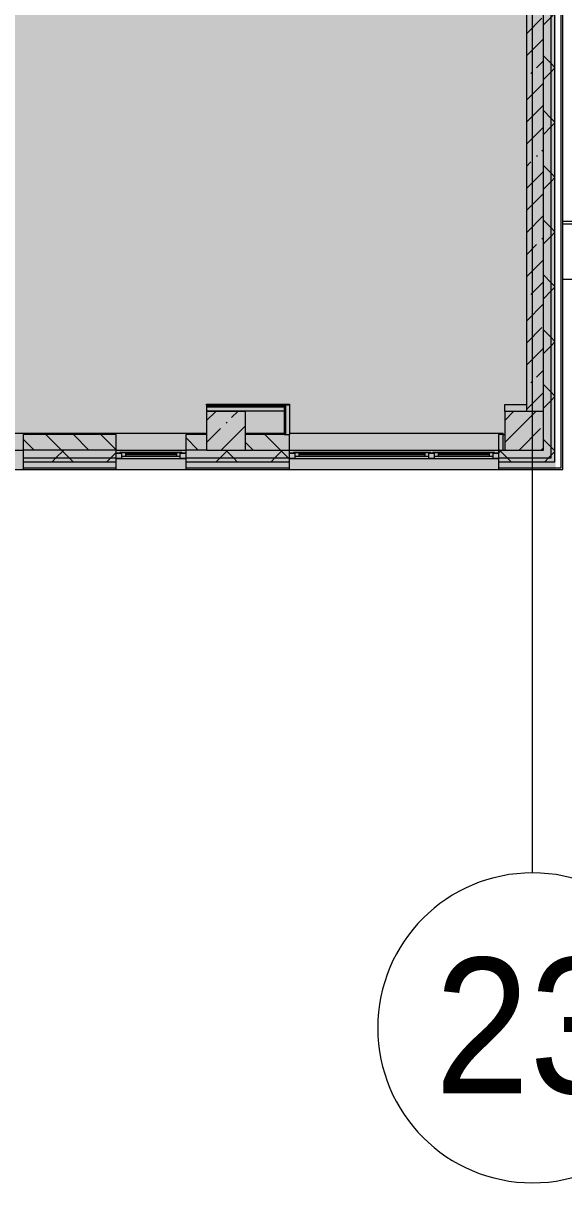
# Model space of a CAD drawing. Header units: millimetres. Extents: x 35146 to 234858, y -8553 to 29000.
# Drawn here: x 183654 to 190638, y -5906 to 9060 of the extents above; entities that cross this region are included whole.
import ezdxf

# ---------------------------------------------------------------- set-up
doc = ezdxf.new("R2010")
doc.units = ezdxf.units.MM
doc.layers.add('A-DETL-GENF-3', color=7, linetype='Continuous', lineweight=9, true_color=0xc0c0c0, transparency=0.4)
for name, color, linetype, lineweight, true_color in [('A-FLOR-2', 7, 'Continuous', 5, 0xb7b7b7), ('A-GLAZ-3', 7, 'Continuous', 5, 0x737373), ('A-WALL-5', 7, 'Continuous', 9, 0x737373), ('A-WALL-6', 7, 'Continuous', 5, 0x737373), ('I-WALL-1', 7, 'Continuous', 5, 0xe7e7e7), ('I-WALL-2', 7, 'Continuous', 9, 0xe7e7e7), ('I-WALL-4', 7, 'Continuous', 5, 0x737373), ('S-COLS-2', 7, 'Continuous', 5, 0x737373)]:
    doc.layers.add(name, color=color, linetype=linetype, lineweight=lineweight, true_color=true_color)
for name, color, linetype, lineweight in [('A-GENM-2', 7, 'Continuous', 5), ('A-WALL', 7, 'Continuous', 9), ('A-WALL-4', 7, 'Continuous', 5), ('I-WALL-3', 7, 'Continuous', 5), ('S-COLS-1', 7, 'Continuous', 5), ('Оси', 7, 'Continuous', 9), ('Оси-1', 7, 'Continuous', 20)]:
    doc.layers.add(name, color=color, linetype=linetype, lineweight=lineweight)
doc.styles.add('Arial_1', font='arial.ttf', dxfattribs={"width": 0.9, "height": 1750})
pattern_1 = [(45, (105674.2, 0), (-353.5534, 353.5534), []), (135, (105674.2, 0), (-353.5534, -353.5534), [])]
pattern_2 = [(135, (105674.2, 0), (-176.7767, -176.7767), [])]
pattern_3 = [(45, (105674.2, 0), (-530.33, 530.33), []), (135, (105674.2, 0), (-530.33, -530.33), [])]

# ---------------------------------------------------------------- blocks, each defined once
blk = doc.blocks.new('BSC_Колонна _Прямоугольная - 500х500-V50-2_5_2_птичка')
at = {"layer": 'S-COLS-1'}
h = blk.add_hatch(dxfattribs=at)
h.set_pattern_fill('FP_84', color=256, style=0, pattern_type=2)
h.set_pattern_definition([(45, (-80600, -3800), (-285.1231, 285.1231), []), (45, (-80314.88, -3800), (-285.1231, 285.1231), [504.031, -100.806, 16.764, -84.042])])
h.paths.add_polyline_path([(-121, -250), (250, -250), (250, 250), (-250, 250), (-250, -250)])
at = {"layer": 'S-COLS-2'}
for p, q in [((250, 250), (-250, 250)), ((-250, 250), (-250, -250)), ((250, -250), (250, 250)), ((-250, -250), (250, -250))]:
    blk.add_line(p, q, dxfattribs=at)
blk = doc.blocks.new('120_Окно_СКБ_2Ст - 120_Окно_СКБ_2Ст 2700х2500 _мал створка слева_-22808065-2_5_2_птичка')
at = {"layer": 'A-GLAZ-3'}
for p, q in [((-1350, -75), (-1350, -5)), ((-1350, -5), (-1280, -5)), ((1350, -5), (-1350, -5)), ((-1280, -75), (-1350, -75)), ((-1350, -75), (-1300, -75)), ((-1280, -75), (-1300, -75)), ((-1300, -75), (-1300, -85)), ((-1300, -85), (-500, -85)), ((-500, -85), (-1300, -85)), ((-1280, -5), (-1280, -75)), ((-520, -35), (-1280, -35)), ((-1280, -35), (-1280, -75)), ((-1230, -85), (-1230, -35)), ((-1230, -55), (-570, -55)), ((-570, -65), (-1230, -65)), ((-570, -85), (-570, -35)), ((-520, -75), (-520, -5)), ((-520, -5), (-450, -5)), ((-520, -75), (-520, -35)), ((-450, -75), (-520, -75)), ((-500, -75), (-520, -75)), ((-500, -75), (-470, -75)), ((-500, -85), (-500, -75)), ((-450, -75), (-470, -75)), ((-470, -75), (-470, -85)), ((-470, -85), (1300, -85)), ((1300, -85), (-470, -85)), ((-450, -5), (-450, -75)), ((1280, -35), (-450, -35)), ((-450, -35), (-450, -75)), ((-400, -85), (-400, -35)), ((-400, -55), (1230, -55)), ((1230, -65), (-400, -65)), ((1230, -85), (1230, -35)), ((1280, -75), (1280, -5)), ((1280, -5), (1350, -5)), ((1280, -75), (1280, -35)), ((1350, -75), (1280, -75)), ((1300, -75), (1280, -75)), ((1300, -75), (1350, -75)), ((1300, -85), (1300, -75)), ((1350, -5), (1350, -75))]:
    blk.add_line(p, q, dxfattribs=at)
blk = doc.blocks.new('120_Окно_СКБ_1Ст - 120_Окно_СКБ_1Ст 900х2500_h_-19906150-2_5_2_птичка')
at = {"layer": 'A-GLAZ-3'}
for p, q in [((-450, -75), (-450, -5)), ((-450, -5), (-380, -5)), ((450, -5), (-450, -5)), ((-380, -75), (-450, -75)), ((-450, -75), (-400, -75)), ((-380, -75), (-400, -75)), ((-400, -75), (-400, -85)), ((-400, -85), (400, -85)), ((400, -85), (-400, -85)), ((-380, -5), (-380, -75)), ((380, -35), (-380, -35)), ((-380, -35), (-380, -75)), ((-330, -85), (-330, -35)), ((-330, -55), (330, -55)), ((330, -65), (-330, -65)), ((330, -85), (330, -35)), ((380, -75), (380, -5)), ((380, -5), (450, -5)), ((380, -75), (380, -35)), ((450, -75), (380, -75)), ((400, -75), (380, -75)), ((400, -75), (450, -75)), ((400, -85), (400, -75)), ((450, -5), (450, -75))]:
    blk.add_line(p, q, dxfattribs=at)
blk = doc.blocks.new('парапет9 - парапет-22867712-2_5_2_птичка')
at = {"layer": 'A-GENM-2'}
for p, q in [((89202, 8002), (84950, 8002)), ((89202, 7964), (84950, 7964)), ((84950, 7255), (89202, 7255))]:
    blk.add_line(p, q, dxfattribs=at)
blk = doc.blocks.new('BSC_Колонна _Прямоугольная - 500х500-V159-2_5_2_птичка')
at = {"layer": 'S-COLS-1'}
h = blk.add_hatch(dxfattribs=at)
h.set_pattern_fill('FP_189', color=256, style=0, pattern_type=2)
h.set_pattern_definition([(45, (-84450, -3800), (-285.1231, 285.1231), []), (45, (-84164.88, -3800), (-285.1231, 285.1231), [504.031, -100.806, 16.764, -84.042])])
h.paths.add_polyline_path([(-250, -250), (250, -250), (250, 250), (-250, 250), (-250, -99)])
at = {"layer": 'S-COLS-2'}
for p, q in [((250, 250), (-250, 250)), ((-250, 250), (-250, -250)), ((250, -250), (250, 250)), ((-250, -250), (250, -250))]:
    blk.add_line(p, q, dxfattribs=at)
blk = doc.blocks.new('Ось сетки - D8-29747960-2_5_2_птичка')
at = {"layer": 'Оси-1'}
for start, end in [(360, 180), (180, 360)]:
    blk.add_arc((0, 0), 4, start, end, dxfattribs=at)

msp = doc.modelspace()

# ---------------------------------------------------------------- hatches: boundary and pattern name
at = {"layer": 'A-DETL-GENF-3'}
msp.add_hatch(color=256, dxfattribs=at).paths.add_polyline_path([(181515.1, -280), (181534.2, -280), (181534.2, 3300), (190534.2, 3300), (190534.2, 27350), (147584.2, 27350), (147584.2, 23778), (144434.2, 23778), (144434.2, -280), (180587.6, -280)])
at = {"layer": 'A-WALL-4'}
h = msp.add_hatch(dxfattribs=at)
h.set_pattern_fill('FP_88', color=256, style=0, pattern_type=2)
h.set_pattern_definition(pattern_1)
h.paths.add_polyline_path([(190374.2, 3450), (190474.2, 3450), (190474.2, 10250), (190374.2, 10250), (190374.2, 3550)])
h = msp.add_hatch(dxfattribs=at)
h.set_pattern_fill('FP_88', color=256, style=0, pattern_type=2)
h.set_pattern_definition(pattern_1)
h.paths.add_polyline_path([(190524.2, 3400), (190524.2, 10250), (190474.2, 10250), (190474.2, 3400)])
h = msp.add_hatch(dxfattribs=at)
h.set_pattern_fill('FP_98', color=256, style=0, pattern_type=2)
h.set_pattern_definition(pattern_2)
h.paths.add_polyline_path([(186024.2, 3550), (186024.2, 3750), (185754.2, 3750), (185754.2, 3550)])
h.paths.add_polyline_path([(184854.2, 3550), (184854.2, 3750), (183654.2, 3750), (183654.2, 3550), (184297.7, 3550)])
h.paths.add_polyline_path([(182442.7, 3550), (182754.2, 3550), (182754.2, 3750), (181654.2, 3750), (181654.2, 3550)])
h = msp.add_hatch(dxfattribs=at)
h.set_pattern_fill('FP_98', color=256, style=0, pattern_type=2)
h.set_pattern_definition(pattern_2)
h.paths.add_polyline_path([(187080.3, 3550), (187094.2, 3550), (187094.2, 3750), (186524.2, 3750), (186524.2, 3550)])
h.paths.add_polyline_path([(189854.2, 3550), (189854.2, 3750), (189794.2, 3750), (189794.2, 3550)])
h = msp.add_hatch(dxfattribs=at)
h.set_pattern_fill('FP_88', color=256, style=0, pattern_type=2)
h.set_pattern_definition(pattern_1)
h.paths.add_polyline_path([(189862.8, 3450), (190374.2, 3450), (190374.2, 3550), (189794.2, 3550), (189794.2, 3450)])
h.paths.add_polyline_path([(187094.2, 3450), (187094.2, 3550), (185754.2, 3550), (185754.2, 3450), (187080.3, 3450)])
h.paths.add_polyline_path([(182442.7, 3450), (182754.2, 3450), (182754.2, 3550), (181374.2, 3550), (181374.2, 3450), (181654.2, 3450)])
h.paths.add_polyline_path([(184297.7, 3450), (184854.2, 3450), (184854.2, 3550), (183654.2, 3550), (183654.2, 3450)])
h = msp.add_hatch(dxfattribs=at)
h.set_pattern_fill('FP_88', color=256, style=0, pattern_type=2)
h.set_pattern_definition(pattern_1)
h.paths.add_polyline_path([(190474.2, 3400), (190474.2, 3450), (189794.2, 3450), (189794.2, 3400), (190374.2, 3400)])
h.paths.add_polyline_path([(181515.1, 3400), (182754.2, 3400), (182754.2, 3450), (181374.2, 3450), (181374.2, 3400)])
h.paths.add_polyline_path([(187080.3, 3400), (187094.2, 3400), (187094.2, 3450), (185754.2, 3450), (185754.2, 3400), (186152.7, 3400)])
h.paths.add_polyline_path([(183654.2, 3400), (184854.2, 3400), (184854.2, 3450), (183654.2, 3450)])
at = {"layer": 'I-WALL-1'}
msp.add_hatch(color=256, dxfattribs=at).paths.add_polyline_path([(187024.2, 4055), (187024.2, 4105), (186024.2, 4105), (186024.2, 4055), (186152.7, 4055)])
at = {"layer": 'I-WALL-2'}
msp.add_hatch(color=256, dxfattribs=at).paths.add_polyline_path([(187080.3, 3750), (187099.2, 3750), (187099.2, 4130), (187049.2, 4130), (187049.2, 3750)])
at = {"layer": 'I-WALL-3'}
h = msp.add_hatch(dxfattribs=at)
h.set_pattern_fill('FP_96', color=256, style=0, pattern_type=2)
h.set_pattern_definition([(45, (105674.2, 0), (-285.1231, 285.1231), []), (45, (105959.3, 0), (-285.1231, 285.1231), [504.031, -100.806, 16.764, -84.042])])
h.paths.add_polyline_path([(190374.2, 4050), (190374.2, 10900), (190154.2, 10900), (190154.2, 4050)])
h.paths.add_polyline_path([(190154.2, 11550), (190374.2, 11550), (190374.2, 15150), (190154.2, 15150), (190154.2, 12200)])
h = msp.add_hatch(dxfattribs=at)
h.set_pattern_fill('FP_200', color=256, style=0, pattern_type=2)
h.set_pattern_definition(pattern_3)
h.paths.add_polyline_path([(187036.7, 4117.5), (187049.2, 4117.5), (187049.2, 4130), (186024.2, 4130), (186024.2, 4117.5), (186152.7, 4117.5)])
h = msp.add_hatch(dxfattribs=at)
h.set_pattern_fill('FP_200', color=256, style=0, pattern_type=2)
h.set_pattern_definition(pattern_3)
h.paths.add_polyline_path([(187024.2, 4105), (187036.7, 4105), (187036.7, 4117.5), (186024.2, 4117.5), (186024.2, 4105), (186152.7, 4105)])
h = msp.add_hatch(dxfattribs=at)
h.set_pattern_fill('FP_200', color=256, style=0, pattern_type=2)
h.set_pattern_definition(pattern_3)
h.paths.add_polyline_path([(187024.2, 3750), (187036.7, 3750), (187036.7, 4105), (187024.2, 4105), (187024.2, 4055)])
h = msp.add_hatch(dxfattribs=at)
h.set_pattern_fill('FP_200', color=256, style=0, pattern_type=2)
h.set_pattern_definition(pattern_3)
h.paths.add_polyline_path([(187036.7, 3750), (187049.2, 3750), (187049.2, 4117.5), (187036.7, 4117.5), (187036.7, 4055)])

# ---------------------------------------------------------------- linework, layer by layer
at = {"layer": 'A-FLOR-2'}
for p, q in [((186024.2, 4130), (186024.2, 4145)), ((186024.2, 4145), (187094.2, 4145)), ((187094.2, 4145), (187094.2, 4130)), ((189874.2, 4050), (189874.2, 4140)), ((189874.2, 4140), (190154.2, 4140)), ((189854.2, 3750), (189874.2, 3750))]:
    msp.add_line(p, q, dxfattribs=at)
at = {"layer": 'A-WALL'}
msp.add_line((190604.2, 3320), (190604.2, 10250), dxfattribs=at)
at = {"layer": 'A-WALL-4'}
for p, q in [((190624.2, 3300), (190624.2, 10400)), ((190604.2, 3300), (190624.2, 3300))]:
    msp.add_line(p, q, dxfattribs=at)
at = {"layer": 'A-WALL-5'}
for p, q in [((190474.2, 3450), (190474.2, 10250)), ((190524.2, 3400), (190524.2, 10250)), ((187036.7, 4117.5), (186024.2, 4117.5)), ((187024.2, 4105), (186024.2, 4105)), ((187024.2, 4105), (187024.2, 4055)), ((187036.7, 3750), (187036.7, 4117.5)), ((187049.2, 3750), (187049.2, 4130)), ((184854.2, 3550), (183654.2, 3550)), ((183654.2, 3450), (184854.2, 3450)), ((186024.2, 3550), (185754.2, 3550)), ((185754.2, 3450), (187094.2, 3450)), ((186524.2, 3550), (187094.2, 3550)), ((189794.2, 3550), (189854.2, 3550)), ((189794.2, 3450), (190474.2, 3450)), ((183654.2, 3400), (184854.2, 3400)), ((183654.2, 3320), (184854.2, 3320)), ((185754.2, 3400), (187094.2, 3400)), ((185754.2, 3320), (187094.2, 3320)), ((189794.2, 3400), (190524.2, 3400)), ((189794.2, 3320), (190604.2, 3320))]:
    msp.add_line(p, q, dxfattribs=at)
at = {"layer": 'A-WALL-6'}
for p, q in [((190374.2, 4050), (190374.2, 4050)), ((183654.2, 3750), (183654.2, 3300)), ((184854.2, 3750), (183654.2, 3750)), ((184854.2, 3300), (184854.2, 3750)), ((185754.2, 3750), (185754.2, 3300)), ((186024.2, 3750), (185754.2, 3750)), ((187024.2, 3750), (186524.2, 3750)), ((187094.2, 3300), (187094.2, 3750)), ((189794.2, 3750), (189794.2, 3300)), ((189854.2, 3750), (189794.2, 3750)), ((189854.2, 3550), (189854.2, 3750)), ((182754.2, 3550), (183654.2, 3550)), ((184854.2, 3550), (185754.2, 3550)), ((187094.2, 3550), (189874.2, 3550)), ((181534.2, 3300), (190604.2, 3300))]:
    msp.add_line(p, q, dxfattribs=at)
at = {"layer": 'I-WALL-4'}
for p, q in [((190154.2, 10900), (190154.2, 4050)), ((190374.2, 4050), (190374.2, 10900)), ((187099.2, 4130), (186024.2, 4130)), ((186024.2, 4130), (186024.2, 4055)), ((186024.2, 4055), (187024.2, 4055)), ((187024.2, 4055), (187024.2, 3750)), ((187099.2, 3750), (187099.2, 4130)), ((181927.8, 3770), (186024.2, 3770)), ((186524.2, 3770), (187024.2, 3770)), ((187024.2, 3750), (187099.2, 3750)), ((187099.2, 3770), (189854.2, 3770)), ((189854.2, 3750), (189854.2, 3770))]:
    msp.add_line(p, q, dxfattribs=at)
at = {"layer": 'Оси'}
msp.add_line((190234.2, -1906.3), (190234.2, 9979), dxfattribs=at)

# ---------------------------------------------------------------- block references
at = {"layer": 'A-GENM-2'}
msp.add_blockref('парапет9 - парапет-22867712-2_5_2_птичка', (105674.2, -1500), dxfattribs=at)
at = {"layer": 'A-GLAZ-3', "rotation": 180}
for name, p in [('120_Окно_СКБ_1Ст - 120_Окно_СКБ_1Ст 900х2500_h_-19906150-2_5_2_птичка', (185304.2, 3435)), ('120_Окно_СКБ_2Ст - 120_Окно_СКБ_2Ст 2700х2500 _мал створка слева_-22808065-2_5_2_птичка', (188444.2, 3435))]:
    msp.add_blockref(name, p, dxfattribs=at)
at = {"layer": 'S-COLS-2'}
for name, p in [('BSC_Колонна _Прямоугольная - 500х500-V50-2_5_2_птичка', (186274.2, 3800)), ('BSC_Колонна _Прямоугольная - 500х500-V159-2_5_2_птичка', (190124.2, 3800))]:
    msp.add_blockref(name, p, dxfattribs=at)
at = {"layer": 'Оси-1', "xscale": 499.9999999999995, "yscale": 499.9999999999995, "zscale": 499.9999999999995}
msp.add_blockref('Ось сетки - D8-29747960-2_5_2_птичка', (190234.2, -3906.3), dxfattribs=at)

# ---------------------------------------------------------------- texts
at = {"layer": 'Оси', "insert": (188971.1, -3003), "char_height": 1750, "width": 3030.379, "attachment_point": 1, "style": 'Arial_1'}
msp.add_mtext('23', dxfattribs=at)

doc.saveas('drawing.dxf')
